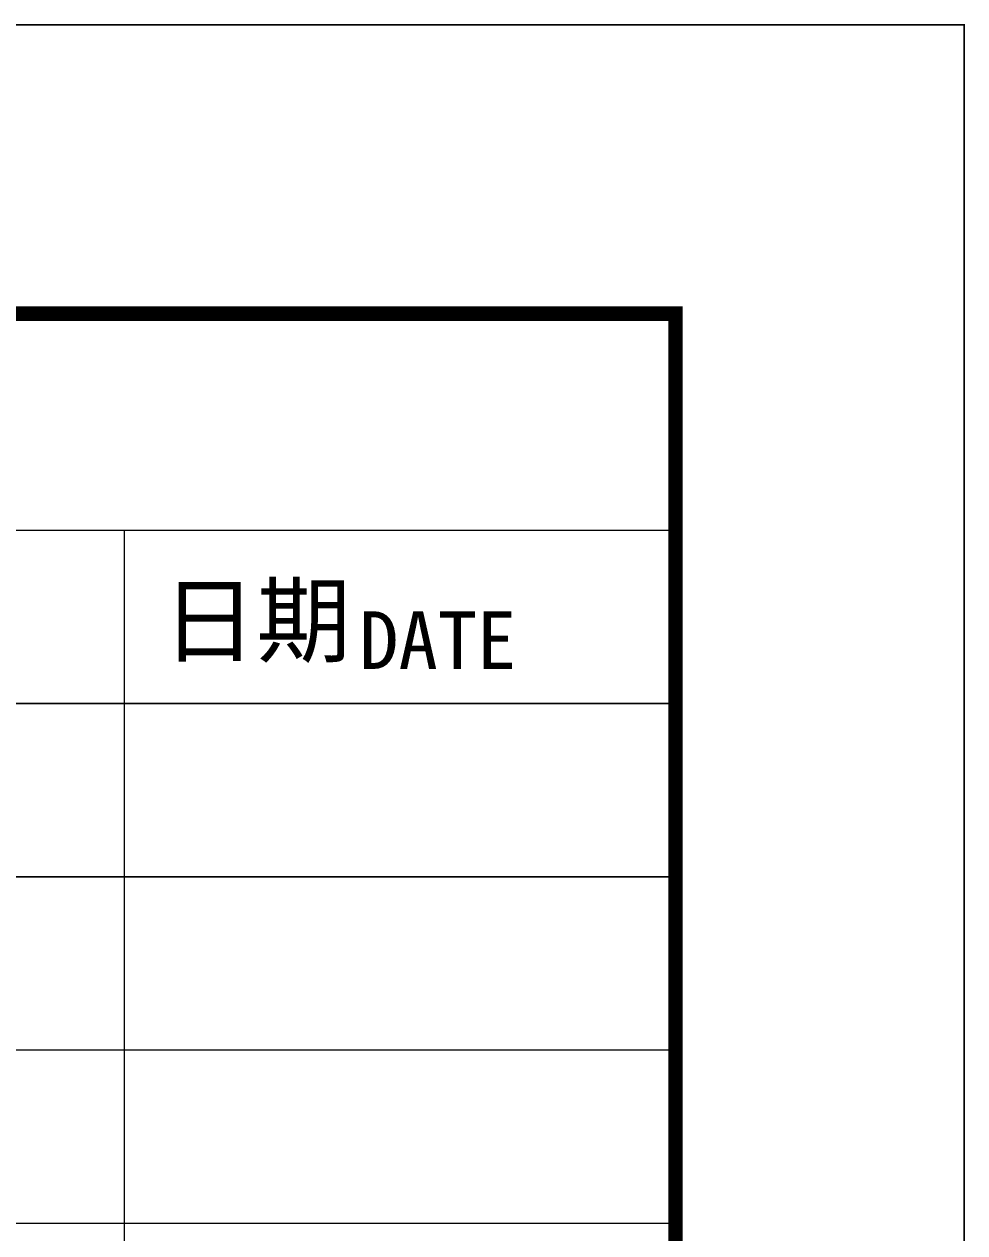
# Model space of a CAD drawing. Extents: x -228436 to 200315, y -41539 to 163917.
# Drawn here: x 70208 to 73468, y 159732 to 163917 of the extents above; entities that cross this region are included whole.
import ezdxf
from ezdxf.enums import TextEntityAlignment as Align

# ---------------------------------------------------------------- set-up
doc = ezdxf.new("R2010")
doc.units = 0
doc.header["$LTSCALE"] = 1000
doc.header["$MEASUREMENT"] = 0
doc.styles.add('图签信息$0$华文细黑', font='STXIHEI_0.TTF', dxfattribs={"height": 10})

# ---------------------------------------------------------------- blocks, each defined once
blk = doc.blocks.new('图框-A1')
at = {"const_width": 0.05}
blk.add_lwpolyline([(0, 0), (841, 0), (841, 594), (0, 594)], close=True, dxfattribs=at)
blk = doc.blocks.new('图签信息')
at = {"const_width": 0.5}
blk.add_lwpolyline([(-65, 574), (-65, 500.5), (0, 500.5), (0, 574)], close=True, dxfattribs=at)
at = {"const_width": 0.05}
for points in [[(-65, 566.5), (0, 566.5)], [(-19.101, 566.5), (-19.101, 500.5)], [(-65, 560.5), (0, 560.5)], [(-65, 554.5), (0, 554.5)], [(-65, 548.5), (0, 548.5)], [(-65, 542.5), (0, 542.5)]]:
    blk.add_lwpolyline(points, dxfattribs=at)
at = {"style": '图签信息$0$华文细黑'}
for s, height, p in [('日期', 2.4, (-17.792, 564.578)), ('DATE', 2, (-10.959, 563.696))]:
    blk.add_text(s, height=height, dxfattribs=at).set_placement(p, align=Align.TOP_LEFT)
blk = doc.blocks.new('图签-A1')
at = {"color": 2}
blk.add_blockref('图签信息', (0, 0), dxfattribs=at)
blk = doc.blocks.new('X-104 13#平面')
at = {"xscale": 100, "yscale": 100, "zscale": 100}
for name, p in [('图框-A1', (-10634.5, 104514.8)), ('图签-A1', (72465.5, 105514.8))]:
    blk.add_blockref(name, p, dxfattribs=at)

msp = doc.modelspace()

# ---------------------------------------------------------------- block references
msp.add_blockref('X-104 13#平面', (0, 0))

doc.saveas('drawing.dxf')
